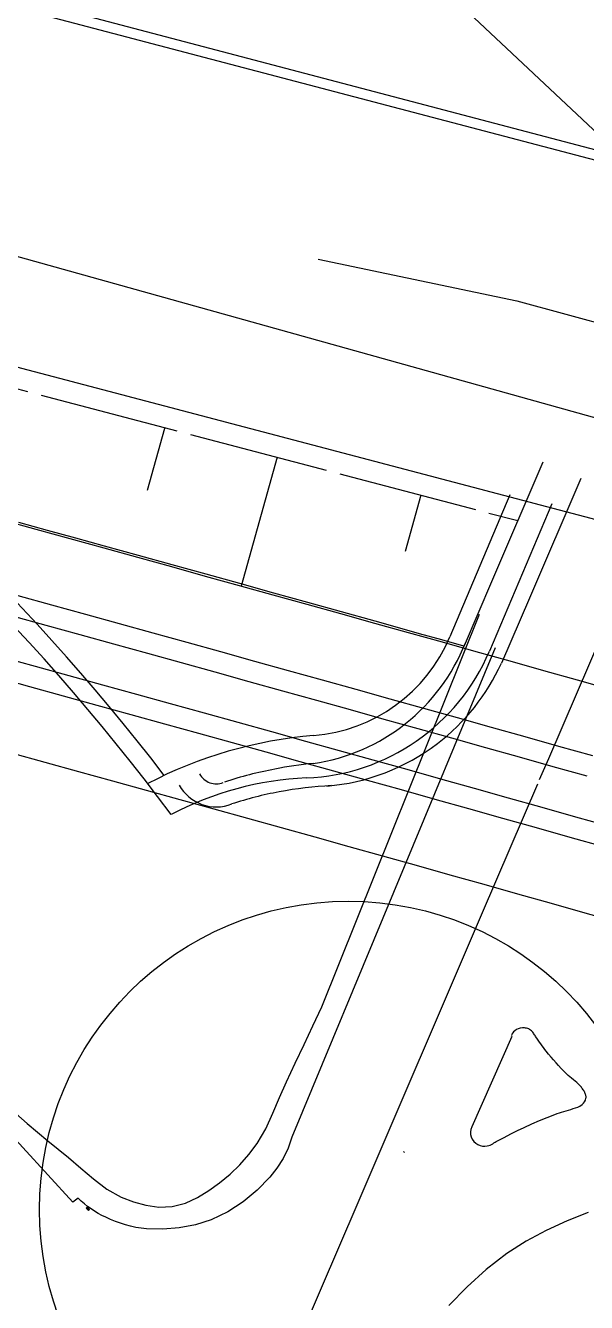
# Model space of a CAD drawing. Header units: millimetres. Extents: x 127045 to 128191, y 151549 to 152340.
# Drawn here: x 127281.7 to 127321.7, y 151956.2 to 152047.3 of the extents above; entities that cross this region are included whole.
import ezdxf

# ---------------------------------------------------------------- set-up
doc = ezdxf.new("R2010")
doc.units = ezdxf.units.MM
doc.header["$MEASUREMENT"] = 0
doc.linetypes.add('INT_344$0$TYPE1', pattern=[4, 3, -1])
doc.linetypes.add('INT_344$0$TYPE3', pattern=[11, 10, -1])
doc.layers.get('0').update_dxf_attribs({"color": 252, "linetype": 'CONTINUOUS'})
for name, color, linetype in [('COUPS_PRO', 7, 'CONTINUOUS'), ('INT_344$0$101', 252, 'CONTINUOUS'), ('INT_344$0$102', 252, 'CONTINUOUS'), ('INT_344$0$104', 252, 'CONTINUOUS'), ('INT_344$0$105', 252, 'CONTINUOUS'), ('INT_344$0$113', 252, 'CONTINUOUS'), ('INT_344$0$136', 252, 'CONTINUOUS'), ('INT_344$0$RONDPOINT', 252, 'CONTINUOUS'), ('MATRICULES', 4, 'CONTINUOUS'), ('TGV_344$0$1', 252, 'CONTINUOUS')]:
    doc.layers.add(name, color=color, linetype=linetype)

# ---------------------------------------------------------------- blocks, each defined once
blk = doc.blocks.new('INT_344')
at = {"layer": 'INT_344$0$101'}
for p, q in [((127318.569134, 152016.146448, 65.139999), (127314.906448, 152007.606365, 65.047005)), ((127321.280307, 152014.983675, 65.139999), (127317.617621, 152006.443593, 65.047005)), ((127314.906448, 152007.606365, 65.047005), (127312.952946, 152003.051491, 64.997406)), ((127317.617621, 152006.443593, 65.047005), (127315.629178, 152001.807249, 64.996521)), ((127322.902112, 152004.177172, 65.047005), (127318.960509, 151994.986754, 64.94693)), ((127318.960509, 151994.986754, 64.94693), (127318.314544, 151993.480592, 64.930527)), ((127318.186803, 151993.182746, 64.927284), (127314.245201, 151983.992328, 64.827209)), ((127314.245201, 151983.992328, 64.827209), (127311.74703, 151978.16748, 64.763779)), ((127311.74703, 151978.16748, 64.763779), (127307.805427, 151968.977063, 64.663704)), ((127307.805427, 151968.977063, 64.663704), (127307.233154, 151967.642724, 64.64917)), ((127307.233154, 151967.642724, 64.64917), (127305.307256, 151963.152215, 64.590324)), ((127305.307256, 151963.152215, 64.590324), (127301.365654, 151953.961797, 64.407867))]:
    blk.add_line(p, q, dxfattribs=at)
for centre, radius, start, end in [((127300.166031, 152008.35164), 13.85, 278.470306, 338.441485), ((127301.947532, 152007.996434), 15.000038, 307.37537946, 335.65946552), ((127301.947575, 152007.996383), 14.999971, 274.71238299, 307.37536829), ((127304.645291, 151966.649147), 28.087989, 100.60031971, 108.17641541), ((127303.818874, 151973.870113), 20.844616, 94.43729794, 102.01888802), ((127295.296211, 151994.558193), 2.999993, 208.68405115, 250.1167795), ((127295.296215, 151994.558196), 1.349996, 208.68403293, 250.11676128), ((127295.296217, 151994.558203), 1.350003, 250.11678664, 291.54929322), ((127304.645289, 151966.649157), 26.437978, 100.60032144, 108.17641714), ((127304.988416, 151964.815534), 28.30343, 93.02415406, 100.60024976), ((127295.296217, 151994.558207), 3.000007, 250.11676574, 291.54927231)]:
    blk.add_arc(centre, radius, start, end, dxfattribs=at)
at = {"layer": 'INT_344$0$102'}
for p, q in [((127283.581331, 152005.951185, 56.310412), (127281.170312, 152006.616204, 56.289747)), ((127285.992118, 152005.285323, 56.331078), (127283.581331, 152005.951185, 56.310412)), ((127283.180555, 152004.499166, 56.220412), (127280.770044, 152005.164044, 56.199747)), ((127288.402672, 152004.618617, 56.352711), (127285.992118, 152005.285323, 56.331078)), ((127285.590834, 152003.833444, 56.241077), (127283.180555, 152004.499166, 56.220412)), ((127290.812991, 152003.951066, 56.374344), (127288.402672, 152004.618617, 56.352711)), ((127288.000879, 152003.166879, 56.262711), (127285.590834, 152003.833444, 56.241077)), ((127290.41069, 152002.499469, 56.284344), (127288.000879, 152003.166879, 56.262711)), ((127293.223077, 152003.282671, 56.395977), (127290.812991, 152003.951066, 56.374344)), ((127295.632928, 152002.613432, 56.41761), (127293.223077, 152003.282671, 56.395977)), ((127279.972865, 152002.271899, 56.259747), (127282.382363, 152001.607301, 56.280411)), ((127292.820267, 152001.831215, 56.305977), (127290.41069, 152002.499469, 56.284344)), ((127298.042545, 152001.94335, 56.440211), (127295.632928, 152002.613432, 56.41761)), ((127282.382363, 152001.607301, 56.280411), (127284.791629, 152000.941858, 56.301075)), ((127295.229611, 152001.162117, 56.32761), (127292.820267, 152001.831215, 56.305977)), ((127300.451928, 152001.272423, 56.462812), (127298.042545, 152001.94335, 56.440211)), ((127279.572597, 152000.81974, 56.169746), (127281.981587, 152000.155281, 56.190411)), ((127284.791629, 152000.941858, 56.301075), (127287.200661, 152000.275572, 56.322708)), ((127297.638719, 152000.492176, 56.350211), (127295.229611, 152001.162117, 56.32761)), ((127300.047594, 151999.821391, 56.372812), (127297.638719, 152000.492176, 56.350211)), ((127302.861075, 152000.600653, 56.485414), (127300.451928, 152001.272423, 56.462812)), ((127305.269986, 151999.928039, 56.508015), (127302.861075, 152000.600653, 56.485414)), ((127281.981587, 152000.155281, 56.190411), (127284.390344, 151999.489979, 56.211075)), ((127284.390344, 151999.489979, 56.211075), (127286.798868, 151998.823834, 56.232708)), ((127287.200661, 152000.275572, 56.322708), (127289.60946, 151999.608442, 56.344341)), ((127289.60946, 151999.608442, 56.344341), (127292.018025, 151998.940469, 56.365974)), ((127302.456233, 151999.149762, 56.395413), (127300.047594, 151999.821391, 56.372812)), ((127307.678662, 151999.254582, 56.531584), (127305.269986, 151999.928039, 56.508015)), ((127286.798868, 151998.823834, 56.232708), (127289.207159, 151998.156845, 56.254341)), ((127292.018025, 151998.940469, 56.365974), (127294.426356, 151998.271653, 56.387608)), ((127304.864636, 151998.47729, 56.418015), (127302.456233, 151999.149762, 56.395413)), ((127310.087102, 151998.580281, 56.555153), (127307.678662, 151999.254582, 56.531584)), ((127312.495306, 151997.905137, 56.578722), (127310.087102, 151998.580281, 56.555153)), ((127289.207159, 151998.156845, 56.254341), (127291.615215, 151997.489013, 56.275974)), ((127294.426356, 151998.271653, 56.387608), (127296.834453, 151997.601993, 56.410209)), ((127307.272804, 151997.803975, 56.441584), (127304.864636, 151998.47729, 56.418015)), ((127309.680736, 151997.129816, 56.465153), (127307.272804, 151997.803975, 56.441584)), ((127314.903274, 151997.22915, 56.602291), (127312.495306, 151997.905137, 56.578722)), ((127291.615215, 151997.489013, 56.275974), (127294.023038, 151996.820338, 56.297607)), ((127294.023038, 151996.820338, 56.297607), (127296.430627, 151996.150819, 56.320209)), ((127296.834453, 151997.601993, 56.410209), (127299.242315, 151996.93149, 56.43281)), ((127299.242315, 151996.93149, 56.43281), (127301.649942, 151996.260144, 56.455411)), ((127312.088432, 151996.454815, 56.488722), (127309.680736, 151997.129816, 56.465153)), ((127317.311004, 151996.552319, 56.626828), (127314.903274, 151997.22915, 56.602291)), ((127296.430627, 151996.150819, 56.320209), (127298.83798, 151995.480458, 56.34281)), ((127301.649942, 151996.260144, 56.455411), (127304.057333, 151995.587954, 56.478012)), ((127314.495891, 151995.77897, 56.512291), (127312.088432, 151996.454815, 56.488722)), ((127319.718497, 151995.874646, 56.651365), (127317.311004, 151996.552319, 56.626828)), ((127322.125753, 151995.196129, 56.675902), (127319.718497, 151995.874646, 56.651365)), ((127298.83798, 151995.480458, 56.34281), (127301.245099, 151994.809253, 56.365411)), ((127304.057333, 151995.587954, 56.478012), (127306.46449, 151994.914922, 56.501581)), ((127316.903114, 151995.102282, 56.536828), (127314.495891, 151995.77897, 56.512291)), ((127319.310099, 151994.424752, 56.561365), (127316.903114, 151995.102282, 56.536828)), ((127301.245099, 151994.809253, 56.365411), (127303.651983, 151994.137206, 56.388012)), ((127303.651983, 151994.137206, 56.388012), (127306.058631, 151993.464315, 56.411581)), ((127306.46449, 151994.914922, 56.501581), (127308.87141, 151994.241047, 56.52515)), ((127308.87141, 151994.241047, 56.52515), (127311.278094, 151993.566329, 56.548719)), ((127321.716847, 151993.746378, 56.585902), (127319.310099, 151994.424752, 56.561365)), ((127306.058631, 151993.464315, 56.411581), (127308.465044, 151992.790582, 56.43515)), ((127311.278094, 151993.566329, 56.548719), (127313.684542, 151992.890768, 56.572289)), ((127308.465044, 151992.790582, 56.43515), (127310.87122, 151992.116007, 56.458719)), ((127313.684542, 151992.890768, 56.572289), (127316.090753, 151992.214364, 56.596827)), ((127316.090753, 151992.214364, 56.596827), (127318.496728, 151991.537118, 56.621365)), ((127310.87122, 151992.116007, 56.458719), (127313.27716, 151991.440588, 56.482288)), ((127313.27716, 151991.440588, 56.482288), (127315.682864, 151990.764327, 56.506826)), ((127318.496728, 151991.537118, 56.621365), (127320.902464, 151990.859029, 56.645903)), ((127315.682864, 151990.764327, 56.506826), (127318.08833, 151990.087224, 56.531364)), ((127320.902464, 151990.859029, 56.645903), (127323.307964, 151990.180098, 56.670441)), ((127318.08833, 151990.087224, 56.531364), (127320.493559, 151989.409279, 56.555902)), ((127320.493559, 151989.409279, 56.555902), (127322.898551, 151988.730491, 56.580441))]:
    blk.add_line(p, q, dxfattribs=at)
at = {"layer": 'INT_344$0$104'}
for p, q in [((127283.262109, 152011.289052, 56.204678), (127281.222762, 152011.851092, 56.186478)), ((127285.301281, 152010.726383, 56.222878), (127283.262109, 152011.289052, 56.204678)), ((127287.340292, 152010.163127, 56.241077), (127285.301281, 152010.726383, 56.222878)), ((127289.752554, 152009.495948, 56.262711), (127287.340292, 152010.163127, 56.241077)), ((127292.164582, 152008.827924, 56.284344), (127289.752554, 152009.495948, 56.262711)), ((127294.576375, 152008.159056, 56.305977), (127292.164582, 152008.827924, 56.284344)), ((127296.987935, 152007.489343, 56.32761), (127294.576375, 152008.159056, 56.305977)), ((127299.399259, 152006.818785, 56.350211), (127296.987935, 152007.489343, 56.32761)), ((127301.810349, 152006.147383, 56.372812), (127299.399259, 152006.818785, 56.350211)), ((127304.221204, 152005.475137, 56.395413), (127301.810349, 152006.147383, 56.372812)), ((127306.631823, 152004.802047, 56.418015), (127304.221204, 152005.475137, 56.395413)), ((127308.211037, 152004.360606, 56.433456), (127306.631823, 152004.802047, 56.418015)), ((127309.790151, 152003.918804, 56.448898), (127308.211037, 152004.360606, 56.433456)), ((127311.369162, 152003.476639, 56.46434), (127309.790151, 152003.918804, 56.448898)), ((127312.948073, 152003.034112, 56.479782), (127311.369162, 152003.476639, 56.46434))]:
    blk.add_line(p, q, dxfattribs=at)
at = {"layer": 'INT_344$0$105', "linetype": 'INT_344$0$TYPE1'}
for p, q in [((127282.473351, 152011.343595, 56.199747), (127280.060443, 152012.008225, 56.179082)), ((127284.886025, 152010.67812, 56.220412), (127282.473351, 152011.343595, 56.199747)), ((127287.298467, 152010.011801, 56.241077), (127284.886025, 152010.67812, 56.220412)), ((127289.710676, 152009.344637, 56.262711), (127287.298467, 152010.011801, 56.241077)), ((127292.122651, 152008.676627, 56.284344), (127289.710676, 152009.344637, 56.262711)), ((127294.534391, 152008.007773, 56.305977), (127292.122651, 152008.676627, 56.284344)), ((127296.945898, 152007.338075, 56.32761), (127294.534391, 152008.007773, 56.305977)), ((127299.35717, 152006.667532, 56.350211), (127296.945898, 152007.338075, 56.32761)), ((127301.768206, 152005.996145, 56.372812), (127299.35717, 152006.667532, 56.350211)), ((127304.179008, 152005.323914, 56.395413), (127301.768206, 152005.996145, 56.372812)), ((127306.589574, 152004.650838, 56.418015), (127304.179008, 152005.323914, 56.395413)), ((127308.999903, 152003.976918, 56.441584), (127306.589574, 152004.650838, 56.418015)), ((127311.409996, 152003.302155, 56.465153), (127308.999903, 152003.976918, 56.441584)), ((127313.819853, 152002.626547, 56.488722), (127311.409996, 152003.302155, 56.465153)), ((127316.229473, 152001.950096, 56.512291), (127313.819853, 152002.626547, 56.488722)), ((127318.638857, 152001.272801, 56.536828), (127316.229473, 152001.950096, 56.512291)), ((127321.048004, 152000.594662, 56.561365), (127318.638857, 152001.272801, 56.536828)), ((127323.456912, 151999.915679, 56.585902), (127321.048004, 152000.594662, 56.561365)), ((127280.676892, 151995.428347, 56.280411), (127283.083994, 151994.763502, 56.301075)), ((127283.083994, 151994.763502, 56.301075), (127285.490863, 151994.097814, 56.322708)), ((127285.490863, 151994.097814, 56.322708), (127287.897498, 151993.431284, 56.344341)), ((127287.897498, 151993.431284, 56.344341), (127290.3039, 151992.763911, 56.365974)), ((127290.3039, 151992.763911, 56.365974), (127292.710069, 151992.095695, 56.387608)), ((127292.710069, 151992.095695, 56.387608), (127295.116003, 151991.426636, 56.410209)), ((127295.116003, 151991.426636, 56.410209), (127297.521702, 151990.756735, 56.43281)), ((127297.521702, 151990.756735, 56.43281), (127299.927167, 151990.085992, 56.455411)), ((127299.927167, 151990.085992, 56.455411), (127302.332397, 151989.414406, 56.478012)), ((127302.332397, 151989.414406, 56.478012), (127304.737391, 151988.741979, 56.501581)), ((127304.737391, 151988.741979, 56.501581), (127307.14215, 151988.068709, 56.52515)), ((127307.14215, 151988.068709, 56.52515), (127309.546673, 151987.394596, 56.548719)), ((127309.546673, 151987.394596, 56.548719), (127311.95096, 151986.719642, 56.572289)), ((127311.95096, 151986.719642, 56.572289), (127314.35501, 151986.043846, 56.596827)), ((127314.35501, 151986.043846, 56.596827), (127316.758823, 151985.367208, 56.621365)), ((127316.758823, 151985.367208, 56.621365), (127319.1624, 151984.689729, 56.645903)), ((127319.1624, 151984.689729, 56.645903), (127321.565739, 151984.011407, 56.670441)), ((127321.565739, 151984.011407, 56.670441), (127323.96884, 151983.332244, 56.695946)), ((127308.71085, 151966.917327, 64.064461), (127308.634774, 151966.98223, 64.065155))]:
    blk.add_line(p, q, dxfattribs=at)
at = {"layer": 'INT_344$0$113', "linetype": 'INT_344$0$TYPE3'}
for p, q in [((127261.5465, 152026.541986), (127316.783702, 152011.983455)), ((127291.609929, 152018.562995), (127290.381289, 152014.129774)), ((127299.642089, 152016.51711), (127297.074376, 152007.30237)), ((127309.871727, 152013.789264), (127308.749744, 152009.784511))]:
    blk.add_line(p, q, dxfattribs=at)
at = {"layer": 'INT_344$0$136', "linetype": 'Continuous'}
for p, q in [((127261.92879, 152027.992453), (127316.225469, 152013.68181)), ((127316.225469, 152013.68181), (127334.162333, 152008.920666))]:
    blk.add_line(p, q, dxfattribs=at)
at = {"layer": 'INT_344$0$RONDPOINT'}
for p, q in [((127316.208775, 152013.830882), (127311.949512, 152003.69213)), ((127319.211094, 152013.175571), (127314.756391, 152002.659175))]:
    blk.add_line(p, q, dxfattribs=at)
blk.add_circle((127304.701999, 151962.836403), 22, dxfattribs=at)
for centre, radius, start, end in [((127167.084598, 151898.323161), 156.90884, 37.48500702, 73.88830091), ((127167.084598, 151898.323161), 155.613067, 36.55932317, 73.88830091), ((127301.291619, 152008.169483), 11.560164, 274.66793612, 337.21285351), ((127301.094793, 152008.446172), 14.836731, 272.43599156, 337.04267979), ((127304.74681, 151965.853205), 30.896941, 94.66793612, 117.64446666), ((127302.691823, 151970.90584), 22.737556, 92.43599156, 117.82280786)]:
    blk.add_arc(centre, radius, start, end, dxfattribs=at)
blk = doc.blocks.new('TGV_344$0$684_AVALOIR')
for points in [[(2, 1), (-2, 1), (-2, -1), (2, -1), (2, 1)], [(-1, 1), (-1, -1)], [(0, -1), (0, 1)], [(1, 1), (1, -1)]]:
    blk.add_lwpolyline(points)
blk = doc.blocks.new('TGV_344')
at = {"layer": 'TGV_344$0$1'}
for p, q in [((127283.085515, 152048.770237, -9.088468), (127329.588067, 152036.534745, -16.577309)), ((127282.851207, 152048.087438, -9.085819), (127329.351852, 152035.853356, -16.574404)), ((127302.554694, 152030.627087, -0.751268), (127316.721694, 152027.666087, -0.15727)), ((127316.721694, 152027.666087, -0.15727), (127342.109694, 152020.720087, 0.806731)), ((127285.088694, 151963.360087, 5.14173), (127255.645694, 151995.316087, 4.115732)), ((127302.181912, 151975.951866, 6.759979), (127302.811694, 151977.286087, 6.811728)), ((127301.551821, 151974.617791, 6.708231), (127302.181912, 151975.951866, 6.759979)), ((127317.110694, 151975.803087, 6.211729), (127316.962682, 151975.783128, 6.218534)), ((127317.187608, 151975.803859, 6.218493), (127317.110694, 151975.803087, 6.211729)), ((127317.264319, 151975.798393, 6.225235), (127317.187608, 151975.803859, 6.218493)), ((127317.340337, 151975.786851, 6.231976), (127317.264319, 151975.798393, 6.225235)), ((127316.366791, 151975.34077, 6.23873), (127316.328694, 151975.241087, 6.23873)), ((127316.419516, 151975.433551, 6.23873), (127316.366791, 151975.34077, 6.23873)), ((127316.485656, 151975.517298, 6.23873), (127316.419516, 151975.433551, 6.23873)), ((127316.563694, 151975.590087, 6.23873), (127316.485656, 151975.517298, 6.23873)), ((127316.686224, 151975.67426, 6.231952), (127316.563694, 151975.590087, 6.23873)), ((127316.820065, 151975.739443, 6.225248), (127316.686224, 151975.67426, 6.231952)), ((127316.962682, 151975.783128, 6.218534), (127316.820065, 151975.739443, 6.225248)), ((127317.415214, 151975.769428, 6.238737), (127317.340337, 151975.786851, 6.231976)), ((127317.488469, 151975.746098, 6.245497), (127317.415214, 151975.769428, 6.238737)), ((127317.559571, 151975.716889, 6.252236), (127317.488469, 151975.746098, 6.245497)), ((127317.628101, 151975.68211, 6.258973), (127317.559571, 151975.716889, 6.252236)), ((127317.693694, 151975.642087, 6.26573), (127317.628101, 151975.68211, 6.258973)), ((127317.75282, 151975.596647, 6.269171), (127317.693694, 151975.642087, 6.26573)), ((127317.805624, 151975.544242, 6.272586), (127317.75282, 151975.596647, 6.269171)), ((127317.852722, 151975.487089, 6.275991), (127317.805624, 151975.544242, 6.272586)), ((127317.895345, 151975.426894, 6.279398), (127317.852722, 151975.487089, 6.275991)), ((127317.934207, 151975.366484, 6.282728), (127317.895345, 151975.426894, 6.279398)), ((127317.972228, 151975.305409, 6.286061), (127317.934207, 151975.366484, 6.282728)), ((127318.011163, 151975.244849, 6.289396), (127317.972228, 151975.305409, 6.286061)), ((127318.052694, 151975.186087, 6.292731), (127318.011163, 151975.244849, 6.289396)), ((127318.148608, 151975.05518, 6.283732), (127318.052694, 151975.186087, 6.292731)), ((127318.242023, 151974.922485, 6.274735), (127318.148608, 151975.05518, 6.283732)), ((127318.333861, 151974.788723, 6.265739), (127318.242023, 151974.922485, 6.274735)), ((127300.921416, 151973.283864, 6.656483), (127301.551821, 151974.617791, 6.708231)), ((127318.425074, 151974.654566, 6.256744), (127318.333861, 151974.788723, 6.265739)), ((127318.516924, 151974.5207, 6.247742), (127318.425074, 151974.654566, 6.256744)), ((127318.610536, 151974.388013, 6.238741), (127318.516924, 151974.5207, 6.247742)), ((127318.706836, 151974.257214, 6.229738), (127318.610536, 151974.388013, 6.238741)), ((127318.806694, 151974.129087, 6.220732), (127318.706836, 151974.257214, 6.229738)), ((127318.978185, 151973.919164, 6.20948), (127318.806694, 151974.129087, 6.220732)), ((127300.290694, 151971.950087, 6.604735), (127300.921416, 151973.283864, 6.656483)), ((127319.152859, 151973.711886, 6.198229), (127318.978185, 151973.919164, 6.20948)), ((127319.330538, 151973.507184, 6.186979), (127319.152859, 151973.711886, 6.198229)), ((127319.511052, 151973.304982, 6.175727), (127319.330538, 151973.507184, 6.186979)), ((127319.694317, 151973.105315, 6.164477), (127319.511052, 151973.304982, 6.175727)), ((127319.880286, 151972.908169, 6.153227), (127319.694317, 151973.105315, 6.164477)), ((127320.068798, 151972.713457, 6.141978), (127319.880286, 151972.908169, 6.153227)), ((127320.259694, 151972.521087, 6.130728), (127320.068798, 151972.713457, 6.141978)), ((127320.37627, 151972.410139, 6.132978), (127320.259694, 151972.521087, 6.130728)), ((127320.497073, 151972.303854, 6.135226), (127320.37627, 151972.410139, 6.132978)), ((127320.620387, 151972.200644, 6.137474), (127320.497073, 151972.303854, 6.135226)), ((127320.744662, 151972.098767, 6.139721), (127320.620387, 151972.200644, 6.137474)), ((127299.802075, 151970.840177, 6.593559), (127300.290694, 151971.950087, 6.604735)), ((127320.868512, 151971.995774, 6.141972), (127320.744662, 151972.098767, 6.139721)), ((127320.989942, 151971.889715, 6.144224), (127320.868512, 151971.995774, 6.141972)), ((127321.107303, 151971.778949, 6.146477), (127320.989942, 151971.889715, 6.144224)), ((127321.218694, 151971.662087, 6.148733), (127321.107303, 151971.778949, 6.146477)), ((127321.265784, 151971.609244, 6.153215), (127321.218694, 151971.662087, 6.148733)), ((127321.312268, 151971.555842, 6.157697), (127321.265784, 151971.609244, 6.153215)), ((127321.357704, 151971.50152, 6.162179), (127321.312268, 151971.555842, 6.157697)), ((127321.401618, 151971.445951, 6.166663), (127321.357704, 151971.50152, 6.162179)), ((127321.44366, 151971.388231, 6.17118), (127321.401618, 151971.445951, 6.166663)), ((127321.482751, 151971.328419, 6.175691), (127321.44366, 151971.388231, 6.17118)), ((127321.518307, 151971.266377, 6.180205), (127321.482751, 151971.328419, 6.175691)), ((127321.549694, 151971.202087, 6.184729), (127321.518307, 151971.266377, 6.180205)), ((127299.338343, 151969.70838, 6.582304), (127299.802075, 151970.840177, 6.593559)), ((127321.358694, 151970.323087, 6.256727), (127321.454838, 151970.41806, 6.252252)), ((127321.454838, 151970.41806, 6.252252), (127321.53845, 151970.525901, 6.247799)), ((127321.53845, 151970.525901, 6.247799), (127321.603234, 151970.647716, 6.243312)), ((127321.571222, 151971.152891, 6.191382), (127321.549694, 151971.202087, 6.184729)), ((127321.591755, 151971.103212, 6.198037), (127321.571222, 151971.152891, 6.191382)), ((127321.610474, 151971.052764, 6.204696), (127321.591755, 151971.103212, 6.198037)), ((127321.603234, 151970.647716, 6.243312), (127321.641694, 151970.781087, 6.23873)), ((127321.626521, 151971.001382, 6.211363), (127321.610474, 151971.052764, 6.204696)), ((127321.639044, 151970.947371, 6.218206), (127321.626521, 151971.001382, 6.211363)), ((127321.646325, 151970.892287, 6.225021), (127321.639044, 151970.947371, 6.218206)), ((127321.641694, 151970.781087, 6.23873), (127321.647483, 151970.836589, 6.231848)), ((127321.647483, 151970.836589, 6.231848), (127321.646325, 151970.892287, 6.225021)), ((127280.409301, 151970.230149, 5.409999), (127281.833953, 151968.970788, 5.475245)), ((127298.826643, 151968.591371, 6.571013), (127299.338343, 151969.70838, 6.582304)), ((127318.868619, 151969.408243, 6.184721), (127319.421694, 151969.622087, 6.211729)), ((127319.421694, 151969.622087, 6.211729), (127319.582843, 151969.678728, 6.216231)), ((127319.582843, 151969.678728, 6.216231), (127319.745544, 151969.730676, 6.220731)), ((127319.745544, 151969.730676, 6.220731), (127319.909171, 151969.779445, 6.22523)), ((127319.909171, 151969.779445, 6.22523), (127320.073213, 151969.826591, 6.229728)), ((127320.073213, 151969.826591, 6.229728), (127320.237239, 151969.874, 6.234228)), ((127320.237239, 151969.874, 6.234228), (127320.400704, 151969.923529, 6.238728)), ((127320.400704, 151969.923529, 6.238728), (127320.563078, 151969.976725, 6.243229)), ((127320.563078, 151969.976725, 6.243229), (127320.723694, 151970.035087, 6.247732)), ((127320.723694, 151970.035087, 6.247732), (127320.885152, 151970.092094, 6.249939)), ((127320.885152, 151970.092094, 6.249939), (127321.050829, 151970.148904, 6.252183)), ((127321.050829, 151970.148904, 6.252183), (127321.212998, 151970.221633, 6.25445)), ((127321.212998, 151970.221633, 6.25445), (127321.358694, 151970.323087, 6.256727)), ((127281.833953, 151968.970788, 5.475245), (127283.28486, 151967.742185, 5.540484)), ((127298.200694, 151967.537087, 6.559729), (127298.826643, 151968.591371, 6.571013)), ((127313.447641, 151968.555573, 5.969733), (127313.417754, 151968.376842, 5.969733)), ((127313.511694, 151968.725087, 5.969733), (127313.447641, 151968.555573, 5.969733)), ((127316.759148, 151968.465642, 6.101479), (127317.239694, 151968.695087, 6.103728)), ((127317.239694, 151968.695087, 6.103728), (127317.778909, 151968.941039, 6.130724)), ((127317.778909, 151968.941039, 6.130724), (127318.321407, 151969.179973, 6.15772)), ((127318.321407, 151969.179973, 6.15772), (127318.868619, 151969.408243, 6.184721)), ((127283.28486, 151967.742185, 5.540484), (127284.756694, 151966.539087, 5.60573)), ((127300.679694, 151967.989087, 5.816733), (127300.40908, 151967.219313, 5.760313)), ((127313.417754, 151968.376842, 5.969733), (127313.423174, 151968.195711, 5.969733)), ((127313.423174, 151968.195711, 5.969733), (127313.463694, 151968.019087, 5.969733)), ((127313.463694, 151968.019087, 5.969733), (127313.540481, 151967.850949, 5.97658)), ((127313.540481, 151967.850949, 5.97658), (127313.649209, 151967.702281, 5.983286)), ((127313.649209, 151967.702281, 5.983286), (127313.782753, 151967.576932, 5.989966)), ((127315.07736, 151967.583742, 6.071753), (127315.161606, 151967.639097, 6.079408)), ((127315.161606, 151967.639097, 6.079408), (127315.247268, 151967.692475, 6.087069)), ((127315.247268, 151967.692475, 6.087069), (127315.335694, 151967.741087, 6.094733)), ((127315.335694, 151967.741087, 6.094733), (127315.809691, 151967.983292, 6.096981)), ((127315.809691, 151967.983292, 6.096981), (127316.283296, 151968.226578, 6.09923)), ((127316.283296, 151968.226578, 6.09923), (127316.759148, 151968.465642, 6.101479)), ((127296.98189, 151966.029767, 6.424793), (127297.620962, 151966.75974, 6.492161)), ((127297.620962, 151966.75974, 6.492161), (127298.200694, 151967.537087, 6.559729)), ((127300.40908, 151967.219313, 5.760313), (127300.055894, 151966.483757, 5.704232)), ((127313.782753, 151967.576932, 5.989966), (127313.934694, 151967.476087, 5.996733)), ((127313.934694, 151967.476087, 5.996733), (127314.095263, 151967.405956, 6.005835)), ((127314.095263, 151967.405956, 6.005835), (127314.265382, 151967.366106, 6.014787)), ((127314.265382, 151967.366106, 6.014787), (127314.438985, 151967.355023, 6.02371)), ((127314.438985, 151967.355023, 6.02371), (127314.611694, 151967.370087, 6.032728)), ((127314.611694, 151967.370087, 6.032728), (127314.713452, 151967.39384, 6.040631)), ((127314.713452, 151967.39384, 6.040631), (127314.811064, 151967.430409, 6.048472)), ((127314.811064, 151967.430409, 6.048472), (127314.904012, 151967.47648, 6.056287)), ((127314.904012, 151967.47648, 6.056287), (127314.992921, 151967.529053, 6.06411)), ((127314.992921, 151967.529053, 6.06411), (127315.07736, 151967.583742, 6.071753)), ((127284.756694, 151966.539087, 5.60573), (127285.646125, 151965.788736, 5.63909)), ((127285.646125, 151965.788736, 5.63909), (127286.538737, 151965.01701, 5.672808)), ((127296.284112, 151965.354782, 6.357393), (127296.98189, 151966.029767, 6.424793)), ((127299.624373, 151965.791245, 5.64815), (127299.119694, 151965.150087, 5.59173)), ((127300.055894, 151966.483757, 5.704232), (127299.624373, 151965.791245, 5.64815)), ((127286.538737, 151965.01701, 5.672808), (127287.489667, 151964.300936, 5.706735)), ((127295.529694, 151964.743087, 6.289732), (127296.284112, 151965.354782, 6.357393)), ((127299.119694, 151965.150087, 5.59173), (127298.213115, 151964.218393, 5.55795)), ((127287.489667, 151964.300936, 5.706735), (127288.532694, 151963.730087, 5.740732)), ((127293.967506, 151963.693928, 6.209518), (127294.770062, 151964.199235, 6.249755)), ((127294.770062, 151964.199235, 6.249755), (127295.529694, 151964.743087, 6.289732)), ((127298.213115, 151964.218393, 5.55795), (127297.212154, 151963.385329, 5.52434)), ((127285.448694, 151963.647087, 5.159731), (127285.088694, 151963.360087, 5.14173)), ((127285.668896, 151963.442545, 5.158606), (127285.448694, 151963.647087, 5.159731)), ((127285.897371, 151963.247302, 5.157481), (127285.668896, 151963.442545, 5.158606)), ((127286.133597, 151963.061535, 5.156357), (127285.897371, 151963.247302, 5.157481)), ((127286.377063, 151962.885382, 5.155232), (127286.133597, 151963.061535, 5.156357)), ((127288.532694, 151963.730087, 5.740732), (127289.391128, 151963.394142, 5.83685)), ((127289.391128, 151963.394142, 5.83685), (127290.286078, 151963.140285, 5.93289)), ((127290.286078, 151963.140285, 5.93289), (127291.216594, 151963.011444, 6.029594)), ((127291.216594, 151963.011444, 6.029594), (127292.159694, 151963.051087, 6.12773)), ((127292.159694, 151963.051087, 6.12773), (127293.096144, 151963.287662, 6.168891)), ((127293.096144, 151963.287662, 6.168891), (127293.967506, 151963.693928, 6.209518)), ((127297.212154, 151963.385329, 5.52434), (127296.118732, 151962.672546, 5.490675)), ((127286.62761, 151962.719367, 5.154106), (127286.377063, 151962.885382, 5.155232)), ((127286.884936, 151962.564087, 5.152982), (127286.62761, 151962.719367, 5.154106)), ((127287.148478, 151962.419639, 5.151858), (127286.884936, 151962.564087, 5.152982)), ((127287.417694, 151962.286087, 5.150732), (127287.148478, 151962.419639, 5.151858)), ((127287.762513, 151962.13064, 5.161962), (127287.417694, 151962.286087, 5.150732)), ((127288.112555, 151961.987196, 5.173185), (127287.762513, 151962.13064, 5.161962)), ((127296.118732, 151962.672546, 5.490675), (127294.941694, 151962.104087, 5.456732)), ((127321.796694, 151962.623087, 6.34973), (127320.290438, 151962.023223, 6.264311)), ((127288.467811, 151961.856987, 5.18441), (127288.112555, 151961.987196, 5.173185)), ((127288.828103, 151961.741288, 5.195644), (127288.467811, 151961.856987, 5.18441)), ((127289.194984, 151961.642003, 5.206921), (127288.828103, 151961.741288, 5.195644)), ((127289.566625, 151961.561995, 5.218184), (127289.194984, 151961.642003, 5.206921)), ((127289.942216, 151961.502588, 5.229448), (127289.566625, 151961.561995, 5.218184)), ((127290.320694, 151961.465087, 5.240732), (127289.942216, 151961.502588, 5.229448)), ((127291.491238, 151961.436534, 5.294712), (127290.320694, 151961.465087, 5.240732)), ((127292.662172, 151961.521074, 5.348485), (127291.491238, 151961.436534, 5.294712)), ((127293.819784, 151961.738144, 5.402381), (127292.662172, 151961.521074, 5.348485)), ((127294.941694, 151962.104087, 5.456732), (127293.819784, 151961.738144, 5.402381)), ((127318.812732, 151961.350103, 6.178942), (127317.378841, 151960.582105, 6.093468)), ((127320.290438, 151962.023223, 6.264311), (127318.812732, 151961.350103, 6.178942)), ((127317.378841, 151960.582105, 6.093468), (127316.009694, 151959.701087, 6.007735)), ((127316.009694, 151959.701087, 6.007735), (127314.53954, 151958.566167, 6.03706)), ((127314.53954, 151958.566167, 6.03706), (127313.164886, 151957.319626, 6.066296)), ((127313.164886, 151957.319626, 6.066296), (127311.876939, 151955.987591, 6.0955))]:
    blk.add_line(p, q, dxfattribs=at)
at = {"layer": 'TGV_344$0$1', "linetype": 'Continuous'}
for p, q in [((127302.811694, 151977.286087, 6.811728), (127314.048694, 152005.314087, 6.748732)), ((127315.177694, 152002.914087, 6.635733), (127300.679694, 151967.989087, 5.798731)), ((127316.347694, 151975.192087, 6.229735), (127313.511694, 151968.725087, 5.96073)), ((127316.319694, 151975.143087, 6.283728), (127316.347694, 151975.192087, 6.229735))]:
    blk.add_line(p, q, dxfattribs=at)
at = {"linetype": 'Continuous', "xscale": 0.06, "yscale": 0.06, "rotation": 136.441881}
blk.add_blockref('TGV_344$0$684_AVALOIR', (127286.146694, 151962.889087, 5.151732), dxfattribs=at)
blk = doc.blocks.new('FR-344-A')
for name in ['TGV_344', 'INT_344']:
    blk.add_blockref(name, (0, 0))

msp = doc.modelspace()

# ---------------------------------------------------------------- linework, layer by layer
at = {"layer": 'COUPS_PRO'}
msp.add_line((127360.059, 152004.222), (127240.231, 152116.969), dxfattribs=at)
at = {"layer": 'MATRICULES'}
msp.add_line((127106.061, 152079.808), (127368.822, 152006.31, -5.535), dxfattribs=at)

# ---------------------------------------------------------------- block references
msp.add_blockref('FR-344-A', (0, 0))

doc.saveas('drawing.dxf')
